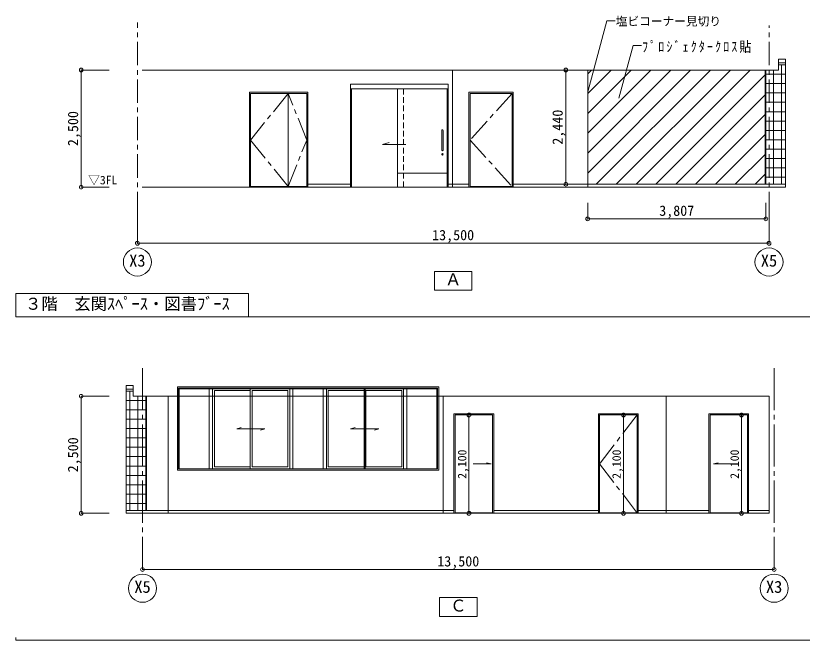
# Model space of a CAD drawing. Units: millimetres at full size, sheet at 1:100. Extents: x -20100 to 18263, y -13558 to 13413.
# Drawn here: x -20100 to -3289, y -13558 to -222 of the extents above; entities that cross this region are included whole.
import ezdxf
from ezdxf.enums import TextEntityAlignment as Align

# ---------------------------------------------------------------- set-up
doc = ezdxf.new("R2010")
doc.units = ezdxf.units.MM
doc.header["$LTSCALE"] = 100
doc.header["$PDMODE"] = 32
doc.header["$PDSIZE"] = 80
for name, pattern in [('CHAIN1', [8, 5, -1, 1, -1]), ('CHAIN2', [12, 9, -1, 1, -1]), ('DASHED1', [1.8, 1.2, -0.6])]:
    doc.linetypes.add(name, pattern=pattern)
for name, color, linetype, lineweight in [('A-0_基準線', 4, 'CHAIN2', 9), ('A-3_仕上(断面)', 3, 'Continuous', 18), ('A-5_建具', 4, 'Continuous', 9), ('A-6_設備(空調_換気扇)', 2, 'Continuous', 13), ('A-D_寸法', 7, 'Continuous', 13), ('A-F_補助線', 4, 'CHAIN1', 9)]:
    doc.layers.add(name, color=color, linetype=linetype, lineweight=lineweight)
doc.styles.add('ＭＳ ゴシック', font='')
doc.styles.get('ＭＳ ゴシック').set_extended_font_data('MS Gothic')

msp = doc.modelspace()

# ---------------------------------------------------------------- linework, layer by layer
at = {"layer": 'A-0_基準線'}
for p, q in [((-17390, -7747.3), (-17390, -11447.3)), ((-3890, -7747.3), (-3890, -11447.3))]:
    msp.add_line(p, q, dxfattribs=at)
at = {"layer": 'A-3_仕上(断面)'}
for p, q in [((-3799.5, -1150.8), (-3649.5, -1150.8)), ((-3799.5, -1380.8), (-3799.5, -1150.8)), ((-3649.5, -3880.8), (-3649.5, -1150.8)), ((-17395, -1380.8), (-3799.5, -1380.8)), ((-17395, -3880.8), (-3649.5, -3880.8)), ((-10855, -3880.8), (-12945, -3880.8)), ((-17590.5, -8117.3), (-17740.5, -8117.3)), ((-17740.5, -10847.3), (-17740.5, -8117.3)), ((-17590.5, -8347.3), (-17590.5, -8117.3)), ((-17590.5, -8347.3), (-3995, -8347.3)), ((-3995, -10847.3), (-3995, -8347.3)), ((-17740.5, -10847.3), (-3995, -10847.3))]:
    msp.add_line(p, q, dxfattribs=at)
at = {"layer": 'A-3_仕上(断面)', "color": 7, "lineweight": 13}
for p, q in [((-10765, -3880.8), (-10765, -1380.8)), ((-7875, -3880.8), (-7875, -1380.8)), ((-16845, -10847.3), (-16845, -8347.3)), ((-10965, -10847.3), (-10965, -8347.3)), ((-6197.5, -10847.3), (-6197.5, -8347.3))]:
    msp.add_line(p, q, dxfattribs=at)
at = {"layer": 'A-5_建具'}
for p, q in [((-6906.6, -856.8), (-7208.9, -1985.1)), ((-6727.3, -856.8), (-6906.6, -856.8)), ((-3649.5, -1230.8), (-3799.5, -1230.8)), ((-3649.5, -1270.8), (-3799.5, -1270.8)), ((-3732, -3820.8), (-3732, -1270.8)), ((-4082.3, -3820.8), (-4082.3, -1380.8)), ((-4067.8, -3820.8), (-4067.8, -1380.8)), ((-3649.5, -1470.8), (-4067.8, -1470.8)), ((-3900.7, -3820.8), (-3900.7, -1380.8)), ((-10855, -1680.8), (-12945, -1680.8)), ((-12945, -1780.8), (-12945, -1680.8)), ((-10855, -1780.8), (-10855, -1680.8)), ((-3649.5, -1670.8), (-4067.8, -1670.8)), ((-10855, -1780.8), (-12945, -1780.8)), ((-12945, -1780.8), (-12945, -3880.8)), ((-12920, -1780.8), (-12920, -3880.8)), ((-11940, -1780.8), (-11940, -3880.8)), ((-10880, -1780.8), (-10880, -3880.8)), ((-10855, -1780.8), (-10855, -3880.8)), ((-15105.5, -1855.8), (-15105.5, -3880.8)), ((-13855.5, -1855.8), (-15105.5, -1855.8)), ((-15080.5, -1880.8), (-15080.5, -3880.8)), ((-13880.5, -1880.8), (-15080.5, -1880.8)), ((-14280.5, -3870.8), (-14280.5, -1880.8)), ((-13880.5, -1880.8), (-13880.5, -3880.8)), ((-13855.5, -1855.8), (-13855.5, -3880.8)), ((-10415, -1855.8), (-10415, -3880.8)), ((-9465, -1855.8), (-10415, -1855.8)), ((-10390, -1880.8), (-10390, -3880.8)), ((-9490, -1880.8), (-10390, -1880.8)), ((-9490, -1880.8), (-9490, -3880.8)), ((-9465, -1855.8), (-9465, -3880.8)), ((-3649.5, -1870.8), (-4067.8, -1870.8)), ((-3649.5, -2070.8), (-4067.8, -2070.8)), ((-3649.5, -2270.8), (-4067.8, -2270.8)), ((-3649.5, -2470.8), (-4067.8, -2470.8)), ((-10995, -2670.8), (-10995, -3090.8)), ((-10965, -2670.8), (-10965, -3090.8)), ((-3649.5, -2670.8), (-4067.8, -2670.8)), ((-12260, -2968), (-12115.1, -2929.2)), ((-3649.5, -2870.8), (-4067.8, -2870.8)), ((-3649.5, -3070.8), (-4067.8, -3070.8)), ((-3649.5, -3270.8), (-4067.8, -3270.8)), ((-3649.5, -3470.8), (-4067.8, -3470.8)), ((-10855, -3580.8), (-11940, -3580.8)), ((-3649.5, -3670.8), (-4067.8, -3670.8)), ((-13855.5, -3820.8), (-12945, -3820.8)), ((-10855, -3820.8), (-10415, -3820.8)), ((-9465, -3820.8), (-3649.5, -3820.8)), ((-13880.5, -3870.8), (-15080.5, -3870.8)), ((-9490, -3870.8), (-10390, -3870.8)), ((-17740.5, -8197.3), (-17590.5, -8197.3)), ((-16645, -8147.3), (-11060, -8147.3)), ((-16645, -9922.3), (-16645, -8147.3)), ((-16620, -8172.3), (-11085, -8172.3)), ((-16620, -9897.3), (-16620, -8172.3)), ((-16605, -8187.3), (-11100, -8187.3)), ((-16605, -9897.3), (-16605, -8187.3)), ((-15965, -9897.3), (-15965, -8187.3)), ((-15895, -9897.3), (-15895, -8187.3)), ((-15855, -9857.3), (-15855, -8227.3)), ((-15855, -8227.3), (-15090, -8227.3)), ((-15090, -9897.3), (-15090, -8187.3)), ((-15050, -8227.3), (-14285, -8227.3)), ((-15050, -9857.3), (-15050, -8227.3)), ((-14285, -9857.3), (-14285, -8227.3)), ((-14245, -9897.3), (-14245, -8187.3)), ((-14175, -9897.3), (-14175, -8187.3)), ((-13530, -9897.3), (-13530, -8187.3)), ((-13460, -9897.3), (-13460, -8187.3)), ((-13420, -9857.3), (-13420, -8227.3)), ((-13420, -8227.3), (-12655, -8227.3)), ((-12655, -9897.3), (-12655, -8187.3)), ((-12635, -9897.3), (-12635, -8187.3)), ((-12615, -8227.3), (-11850, -8227.3)), ((-12615, -9857.3), (-12615, -8227.3)), ((-11850, -9857.3), (-11850, -8227.3)), ((-11810, -9897.3), (-11810, -8187.3)), ((-11810, -9897.3), (-11810, -8187.3)), ((-11740, -9897.3), (-11740, -8187.3)), ((-11100, -9897.3), (-11100, -8187.3)), ((-11085, -9897.3), (-11085, -8172.3)), ((-11060, -9922.3), (-11060, -8147.3)), ((-17740.5, -8237.3), (-17590.5, -8237.3)), ((-17658, -10787.3), (-17658, -8237.3)), ((-17489.3, -10787.3), (-17489.3, -8347.3)), ((-17322.2, -10787.3), (-17322.2, -8347.3)), ((-17307.7, -10787.3), (-17307.7, -8347.3)), ((-17740.5, -8437.3), (-17322.2, -8437.3)), ((-17740.5, -8637.3), (-17322.2, -8637.3)), ((-10733.7, -8722.3), (-10733.7, -10847.3)), ((-9883.7, -8722.3), (-10733.7, -8722.3)), ((-9883.7, -8722.3), (-9883.7, -10847.3)), ((-7646.2, -8722.3), (-7646.2, -10847.3)), ((-6796.2, -8722.3), (-7646.2, -8722.3)), ((-6796.2, -8722.3), (-6796.2, -10847.3)), ((-5285, -8722.3), (-5285, -10847.3)), ((-4435, -8722.3), (-5285, -8722.3)), ((-4435, -8722.3), (-4435, -10847.3)), ((-17740.5, -8837.3), (-17322.2, -8837.3)), ((-10708.7, -8747.3), (-10708.7, -10847.3)), ((-9908.7, -8747.3), (-10708.7, -8747.3)), ((-9908.7, -8747.3), (-9908.7, -10847.3)), ((-7621.2, -8747.3), (-7621.2, -10847.3)), ((-6821.2, -8747.3), (-7621.2, -8747.3)), ((-6821.2, -8747.3), (-6821.2, -10847.3)), ((-5260, -8747.3), (-5260, -10847.3)), ((-4460, -8747.3), (-5260, -8747.3)), ((-4460, -8747.3), (-4460, -10847.3)), ((-17740.5, -9037.3), (-17322.2, -9037.3)), ((-15376.6, -9042.3), (-15280, -9016.5)), ((-15376.6, -9042.3), (-14773.7, -9042.3)), ((-14773.7, -9042.3), (-14870.3, -9068.2)), ((-12941.6, -9042.3), (-12845, -9016.5)), ((-12941.6, -9042.3), (-12338.7, -9042.3)), ((-12338.7, -9042.3), (-12435.3, -9068.2)), ((-17740.5, -9237.3), (-17322.2, -9237.3)), ((-17740.5, -9437.3), (-17322.2, -9437.3)), ((-17740.5, -9637.3), (-17322.2, -9637.3)), ((-17740.5, -9837.3), (-17322.2, -9837.3)), ((-16620, -9897.3), (-11085, -9897.3)), ((-15855, -9857.3), (-15090, -9857.3)), ((-15050, -9857.3), (-14285, -9857.3)), ((-13420, -9857.3), (-12655, -9857.3)), ((-12615, -9857.3), (-11850, -9857.3)), ((-9939.3, -9792.3), (-10326.4, -9792.3)), ((-9939.3, -9792.3), (-10035.8, -9766.5)), ((-5185.7, -9792.3), (-5089.1, -9766.5)), ((-5185.7, -9792.3), (-4798.6, -9792.3)), ((-17740.5, -10037.3), (-17322.2, -10037.3)), ((-16645, -9922.3), (-11060, -9922.3)), ((-17740.5, -10237.3), (-17322.2, -10237.3)), ((-17740.5, -10437.3), (-17322.2, -10437.3)), ((-17740.5, -10637.3), (-17322.2, -10637.3)), ((-17740.5, -10787.3), (-10733.7, -10787.3)), ((-9908.7, -10837.3), (-10708.7, -10837.3)), ((-9883.7, -10787.3), (-7646.2, -10787.3)), ((-6821.2, -10837.3), (-7621.2, -10837.3)), ((-6796.2, -10787.3), (-5285, -10787.3)), ((-4460, -10837.3), (-5260, -10837.3)), ((-4435, -10787.3), (-3995, -10787.3))]:
    msp.add_line(p, q, dxfattribs=at)
at = {"layer": 'A-5_建具', "color": 7, "lineweight": 13}
for p, q in [((-8343.5, -1380.8), (-8068.4, -1380.8)), ((-8343.5, -3820.8), (-8068.4, -3820.8))]:
    msp.add_line(p, q, dxfattribs=at)
at = {"layer": 'A-5_建具', "color": 1, "lineweight": 20}
for p, q in [((-8343.5, -3820.8), (-8343.5, -1380.8)), ((-7875, -4560.6), (-7875, -4218.8)), ((-4067.8, -4560.6), (-4067.8, -4218.8)), ((-7875, -4560.6), (-4067.8, -4560.6))]:
    msp.add_line(p, q, dxfattribs=at)
at = {"layer": 'A-5_建具', "color": 134, "lineweight": 5}
for p, q in [((-7875, -3580.8), (-5675.1, -1380.8)), ((-7875, -3156.5), (-6099.3, -1380.8)), ((-7875, -2732.2), (-6523.6, -1380.8)), ((-7875, -2308), (-6947.9, -1380.8)), ((-7875, -1459.4), (-7796.4, -1380.8)), ((-7875, -1883.7), (-7372.1, -1380.8)), ((-7690.8, -3820.8), (-5250.8, -1380.8)), ((-7266.5, -3820.8), (-4826.5, -1380.8)), ((-6842.3, -3820.8), (-4402.3, -1380.8)), ((-6418, -3820.8), (-4082.3, -1485.1)), ((-5993.8, -3820.8), (-4082.3, -1909.4)), ((-5569.5, -3820.8), (-4082.3, -2333.6)), ((-5145.2, -3820.8), (-4082.3, -2757.9)), ((-4721, -3820.8), (-4082.3, -3182.2)), ((-4296.7, -3820.8), (-4082.3, -3606.4))]:
    msp.add_line(p, q, dxfattribs=at)
at = {"layer": 'A-5_建具', "linetype": 'DASHED1'}
msp.add_line((-11810, -1780.8), (-11810, -3880.8), dxfattribs=at)
at = {"layer": 'A-5_建具', "linetype": 'CHAIN1'}
for p, q in [((-6821.2, -8747.3), (-7621.2, -9792.3)), ((-7621.2, -9792.3), (-6821.2, -10837.3))]:
    msp.add_line(p, q, dxfattribs=at)
at = {"layer": 'A-5_建具'}
for points in [[(-7289.3, -328.1), (-7468.6, -328.1), (-7875, -1844.8)], [(-11760, -2968), (-11940, -2968), (-12260, -2968)]]:
    msp.add_lwpolyline(points, dxfattribs=at)
at = {"layer": 'A-5_建具', "linetype": 'CHAIN1'}
msp.add_lwpolyline([(-14280.5, -1880.8), (-15080.5, -2875.8), (-14280.5, -3870.8), (-13880.5, -2875.8)], close=True, dxfattribs=at)
msp.add_lwpolyline([(-9490, -1880.8), (-10390, -2875.8), (-9490, -3870.8)], dxfattribs=at)
at = {"layer": 'A-5_建具'}
msp.add_circle((-10980, -3180.8), 15, dxfattribs=at)
for centre, start, end in [((-10980, -2670.8), 90, 180), ((-10980, -2670.8), 0, 90), ((-10980, -3090.8), 180, 270), ((-10980, -3090.8), 270, 0)]:
    msp.add_arc(centre, 15, start, end, dxfattribs=at)
at = {"layer": 'A-5_建具', "color": 1}
for p in [(-8343.5, -1380.8), (-8343.5, -3820.8), (-7875, -4560.6), (-4067.8, -4560.6)]:
    msp.add_point(p, dxfattribs=at)
at = {"layer": 'A-6_設備(空調_換気扇)', "color": 7}
for p, q in [((-10413.2, -10847.3), (-10413.2, -8747.3)), ((-7112.3, -10847.3), (-7112.3, -8747.3)), ((-4589.3, -10847.3), (-4589.3, -8747.3))]:
    msp.add_line(p, q, dxfattribs=at)
at = {"layer": 'A-6_設備(空調_換気扇)'}
for p in [(-10413.2, -8747.3), (-7112.3, -8747.3), (-4589.3, -8747.3), (-10413.2, -10847.3), (-7112.3, -10847.3), (-4589.3, -10847.3)]:
    msp.add_point(p, dxfattribs=at)
at = {"layer": 'A-D_寸法'}
for p, q in [((-18700, -1380.8), (-18100, -1380.8)), ((-18700, -1380.8), (-18700, -3880.8)), ((-18700, -3880.8), (-18100, -3880.8)), ((-17500, -5080.8), (-17500, -4480.8)), ((-17500, -5080.8), (-17500, -4480.8)), ((-17500, -5080.8), (-17500, -4480.8)), ((-4000, -5080.8), (-4000, -4480.8)), ((-4000, -5080.8), (-4000, -4480.8)), ((-4000, -5080.8), (-4000, -4480.8)), ((-17500, -5080.8), (-4000, -5080.8)), ((-20100, -6152.9), (-15123.2, -6152.9)), ((-15123.2, -6152.9), (-15123.2, -6652.9)), ((-20100, -6652.9), (16268.2, -6652.9)), ((-18700, -8347.3), (-18100, -8347.3)), ((-18700, -8347.3), (-18700, -10847.3)), ((-18700, -10847.3), (-18100, -10847.3)), ((-17390, -12047.3), (-17390, -11447.3)), ((-3890, -12047.3), (-3890, -11447.3)), ((-17390, -12047.3), (-3890, -12047.3)), ((-20100, -13496.2), (-20100, -13557.8)), ((-20100, -13557.8), (13911.9, -13557.8))]:
    msp.add_line(p, q, dxfattribs=at)
for points in [[(-11150, -6080.8), (-10350, -6080.8), (-10350, -5680.8), (-11150, -5680.8)], [(-10240, -12647.3), (-11040, -12647.3), (-11040, -13047.3), (-10240, -13047.3)]]:
    msp.add_lwpolyline(points, close=True, dxfattribs=at)
msp.add_lwpolyline([(-20100, -6152.9), (-20100, -6591.3), (-20100, -6652.9)], dxfattribs=at)
for centre in [(-17500, -5480.8), (-4000, -5480.8), (-17390, -12447.3), (-3890, -12447.3)]:
    msp.add_circle(centre, 300, dxfattribs=at)
at = {"layer": 'A-D_寸法', "color": 2}
for p in [(-18700, -1380.8), (-18700, -3880.8), (-17500, -5080.8), (-4000, -5080.8), (-18700, -8347.3), (-18700, -10847.3), (-17390, -12047.3), (-3890, -12047.3)]:
    msp.add_point(p, dxfattribs=at)
at = {"layer": 'A-F_補助線'}
for p, q in [((-17500, -4480.8), (-17500, -369.3)), ((-4000, -4480.8), (-4000, -428.3))]:
    msp.add_line(p, q, dxfattribs=at)

# ---------------------------------------------------------------- texts
at = {"layer": 'A-3_仕上(断面)', "color": 4, "style": 'ＭＳ ゴシック'}
msp.add_text('▽3FL', height=183.3, dxfattribs=at).set_placement((-18551.3, -3877.8), align=Align.BOTTOM_LEFT)
at = {"layer": 'A-5_建具', "style": 'ＭＳ ゴシック'}
msp.add_text('塩ビコーナー見切り', height=183.3, dxfattribs=at).set_placement((-7275.7, -487.6), align=Align.BOTTOM_LEFT)
at = {"layer": 'A-5_建具', "color": 1, "style": 'ＭＳ ゴシック'}
msp.add_text('2,440', height=219.9, rotation=90, dxfattribs=at).set_placement((-8343.5, -2975.8), align=Align.BOTTOM_LEFT)
msp.add_text('3,807', height=219.9, dxfattribs=at).set_placement((-6346.4, -4560.6), align=Align.BOTTOM_LEFT)
at = {"layer": 'A-5_建具', "color": 3, "insert": (-6713.7, -1016.3), "char_height": 219.9, "attachment_point": 7, "style": 'ＭＳ ゴシック'}
msp.add_mtext('\\T1.36;\\W0.85;ﾌﾟﾛｼﾞｪｸﾀｰｸﾛｽ貼', dxfattribs=at)
at = {"layer": 'A-6_設備(空調_換気扇)', "color": 4, "style": 'ＭＳ ゴシック'}
for p in [(-10413.2, -10109.8), (-7112.3, -10109.8), (-4589.3, -10109.8)]:
    msp.add_text('2,100', height=183.3, rotation=90, dxfattribs=at).set_placement(p, align=Align.BOTTOM_LEFT)
at = {"layer": 'A-D_寸法', "style": 'ＭＳ ゴシック'}
for p in [(-18700, -3005.8), (-18700, -9972.3)]:
    msp.add_text('2,500', height=219.9, rotation=90, dxfattribs=at).set_placement(p, align=Align.BOTTOM_LEFT)
for p in [(-11200, -5080.8), (-11090, -12047.3)]:
    msp.add_text('13,500', height=219.9, dxfattribs=at).set_placement(p, align=Align.BOTTOM_LEFT)
at = {"layer": 'A-D_寸法', "color": 3, "style": 'ＭＳ ゴシック'}
for s, p in [('X3', (-17675, -5655.8)), ('X5', (-4175, -5655.8)), ('Ａ', (-10925, -6055.8)), ('３階\u3000玄関ｽﾍﾟｰｽ・図書ﾌﾞｰｽ', (-19900, -6577.9)), ('X5', (-17565, -12622.3)), ('X3', (-4065, -12622.3)), ('Ｃ', (-10815, -13022.3))]:
    msp.add_text(s, height=256.6, dxfattribs=at).set_placement(p, align=Align.BOTTOM_LEFT)

doc.saveas('drawing.dxf')
